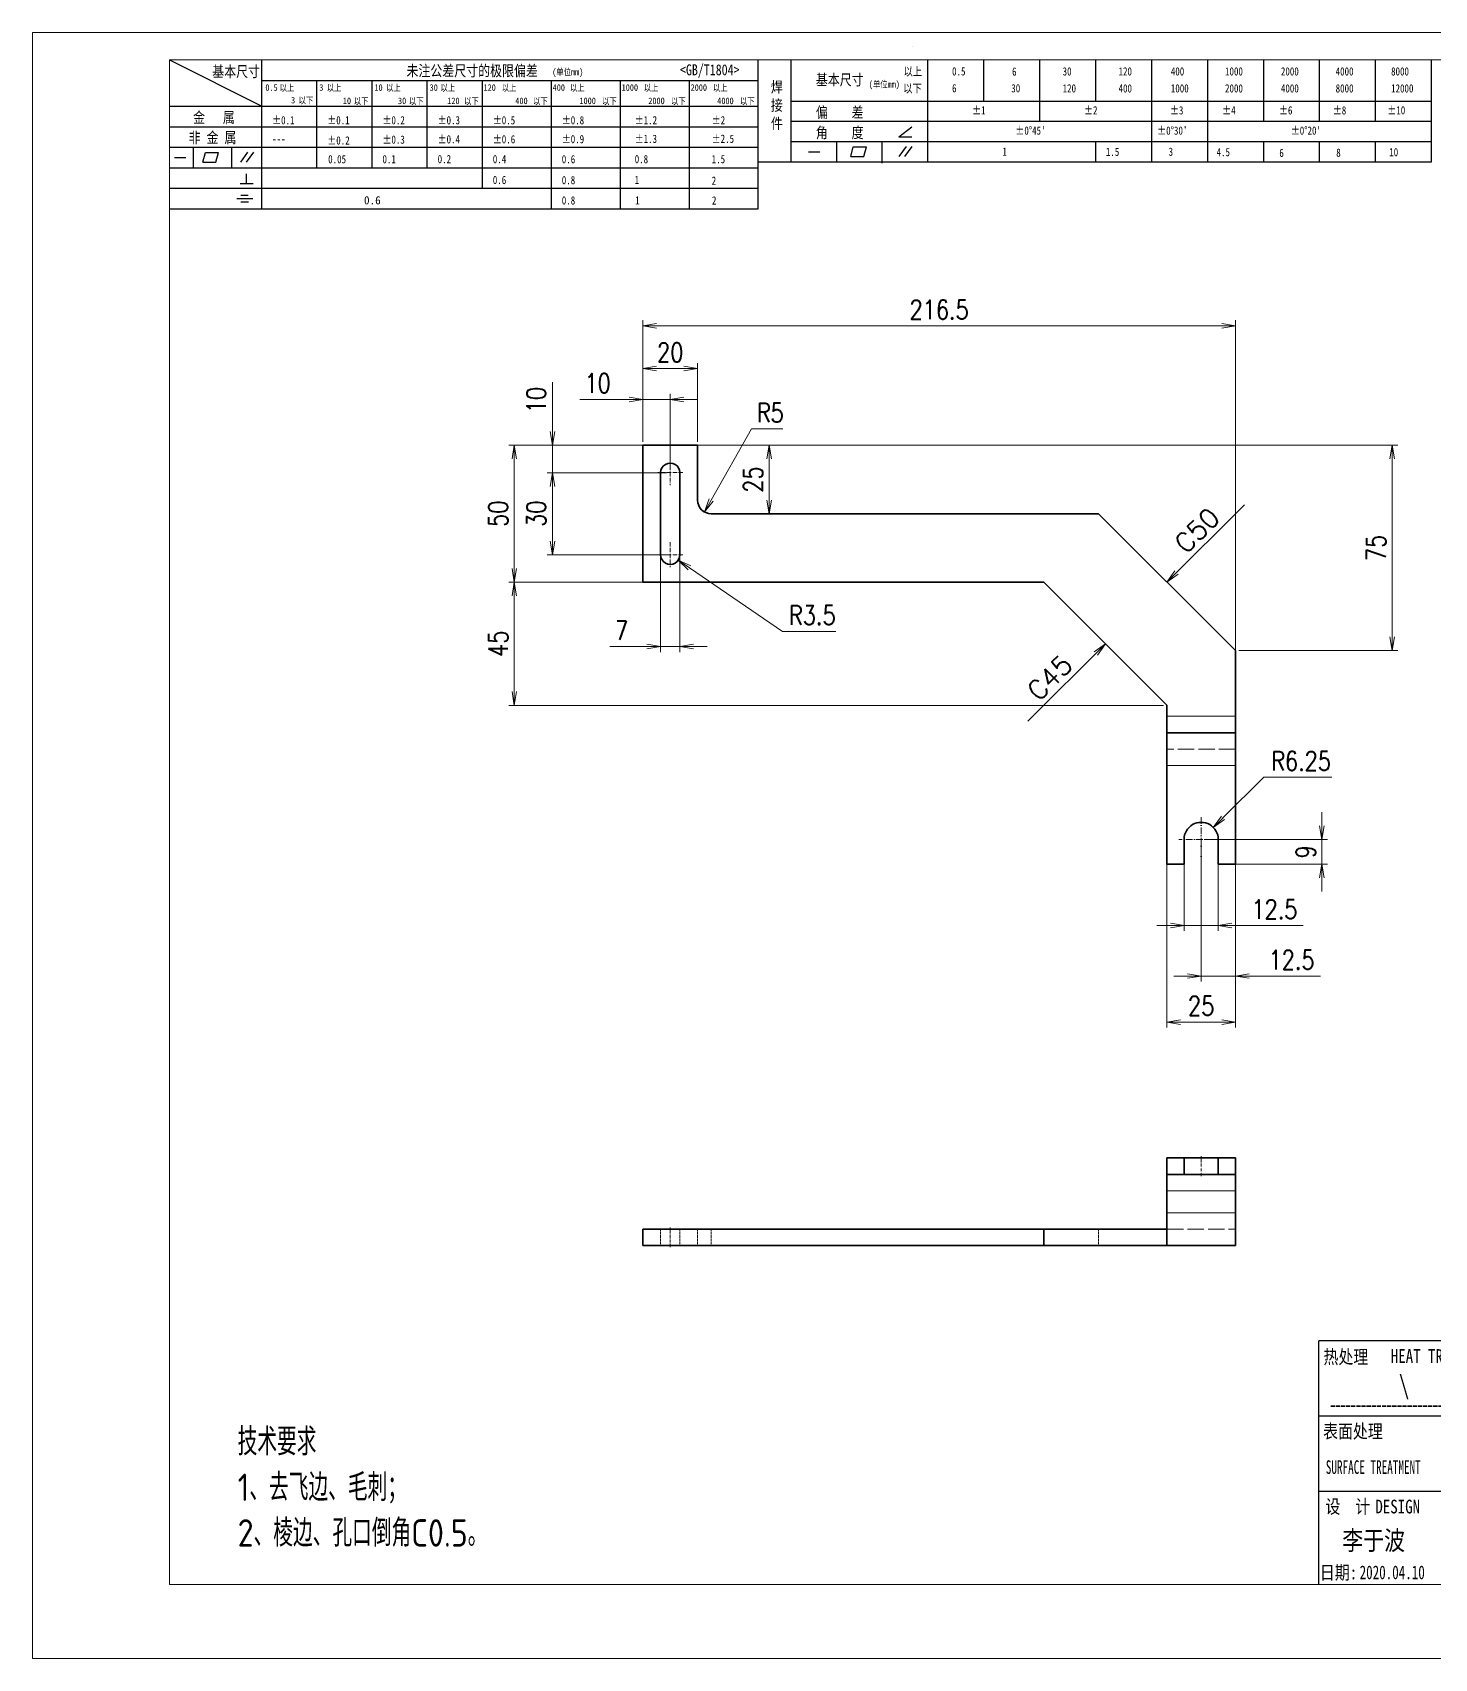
# Model space of a CAD drawing. Header units: millimetres. Extents: x -49572 to 104182, y -50696 to 51993.
# Drawn here: x -49572 to -49060, y 42890 to 43484 of the extents above; entities that cross this region are included whole.
import ezdxf
from ezdxf.enums import TextEntityAlignment as Align

# ---------------------------------------------------------------- set-up
doc = ezdxf.new("R2010")
doc.units = ezdxf.units.MM
doc.header["$LTSCALE"] = 0.5
for name, pattern in [('AM_ISO02W050x2', [3.75, 3, -0.75]), ('DASHDOT', [18.5, 12, -3, 0.5, -3]), ('DASHED', [15, 12, -3])]:
    doc.linetypes.add(name, pattern=pattern)
for name, color, linetype, lineweight in [('DIM', 3, 'Continuous', 13), ('图框', 7, 'Continuous', 18), ('标注线', 3, 'Continuous', 18), ('热处理', 7, 'Continuous', 20), ('粗虚线', 6, 'AM_ISO02W050x2', 35), ('细实线', 3, 'Continuous', 18)]:
    doc.layers.add(name, color=color, linetype=linetype, lineweight=lineweight)
doc.layers.add('图\\M+19E79\\M+195B6\\M+18E9A', color=7, linetype='Continuous')
doc.layers.add('打印', color=7, linetype='Continuous', lineweight=15, plot=False)
doc.layers.add('打印-禁用', color=7, linetype='Continuous', lineweight=15, plot=False)
doc.styles.add('DIM', font='romans.shx', dxfattribs={"width": 0.8, "bigfont": 'bigfont.shx'})
doc.styles.add('国标', font='simfang.ttf', dxfattribs={"width": 0.8})
doc.styles.add('机械长仿宋', font='gbenor.shx', dxfattribs={"height": 1, "bigfont": 'gbcbig.shx'})
doc.dimstyles.new('DEH 1-2$0', dxfattribs={"dimscale": 2, "dimtxt": 3.5, "dimasz": 2.5, "dimexe": 1, "dimexo": 0.625, "dimgap": 1.2, "dimtad": 1, "dimdsep": 46, "dimtxsty": 'DIM', "dimblk": 'OPEN', "dimcen": 0, "dimclrd": 8, "dimclre": 8, "dimclrt": 2, "dimazin": 2, "dimtfac": 0.5, "dimtmove": 0, "dimatfit": 3, "dimldrblk": 'OPEN', "dimfxl": 0, "dimtolj": 2, "dimlwd": 13, "dimlwe": 13, "dimarcsym": 0})
doc.dimstyles.new('DEH 1-2$4', dxfattribs={"dimscale": 2, "dimtxt": 3.5, "dimasz": 2.5, "dimexe": 1, "dimexo": 0.625, "dimgap": 1.2, "dimtad": 1, "dimtoh": 1, "dimdsep": 46, "dimtxsty": 'DIM', "dimblk": 'OPEN', "dimcen": 0, "dimclrd": 8, "dimclre": 8, "dimclrt": 2, "dimazin": 2, "dimtfac": 0.5, "dimtofl": 0, "dimtmove": 0, "dimatfit": 3, "dimldrblk": 'OPEN', "dimfxl": 0, "dimtolj": 2, "dimlwd": 18, "dimlwe": 18, "dimarcsym": 0})
doc.dimstyles.new('LAM1-1', dxfattribs={"dimtxt": 3.5, "dimasz": 2.5, "dimexe": 1, "dimexo": 0.625, "dimgap": 1.2, "dimtad": 3, "dimdsep": 46, "dimtxsty": 'DIM', "dimblk": 'OPEN', "dimcen": 0, "dimclrd": 3, "dimclre": 3, "dimclrt": 2, "dimazin": 2, "dimtfac": 0.5, "dimtmove": 0, "dimatfit": 3, "dimldrblk": 'OPEN', "dimfxl": 0, "dimlwd": 13, "dimlwe": 13, "dimarcsym": 0})

# ---------------------------------------------------------------- blocks, each defined once
blk = doc.blocks.new('GZDEH零件A3图框V01版')
at = {"layer": '图\\M+19E79\\M+195B6\\M+18E9A', "color": 9}
for p, q in [((2882.49, -1554.46), (2899.37, -1562.92)), ((2899.37, -1581.67), (2899.37, -1554.46)), ((2990.09, -1581.67), (2990.09, -1554.46)), ((2996.09, -1573.08), (2996.09, -1554.46)), ((3021.09, -1561.98), (3021.09, -1554.46)), ((3031.31, -1561.98), (3031.31, -1554.46)), ((3041.53, -1561.98), (3041.53, -1554.46)), ((3051.75, -1561.98), (3051.75, -1554.46)), ((3061.98, -1561.98), (3061.98, -1554.46)), ((3072.2, -1561.98), (3072.2, -1554.46)), ((3082.42, -1561.98), (3082.42, -1554.46)), ((3092.64, -1561.98), (3092.64, -1554.46)), ((3102.86, -1561.98), (3102.86, -1554.46)), ((3113.09, -1573.08), (3113.09, -1554.46)), ((2899.37, -1558.24), (2990.09, -1558.24)), ((2909.45, -1574.17), (2909.45, -1558.24)), ((2919.53, -1574.17), (2919.53, -1558.24)), ((2929.61, -1574.17), (2929.61, -1558.24)), ((2939.69, -1577.92), (2939.69, -1558.24)), ((2952.29, -1581.67), (2952.29, -1558.24)), ((2964.89, -1581.67), (2964.89, -1558.24)), ((2977.49, -1581.67), (2977.49, -1558.24)), ((2996.09, -1561.98), (3113.09, -1561.98)), ((3021.09, -1573.08), (3021.09, -1561.98)), ((3041.53, -1565.68), (3041.53, -1561.98)), ((3061.98, -1573.08), (3061.98, -1561.98)), ((3072.2, -1573.08), (3072.2, -1561.98)), ((3082.42, -1565.68), (3082.42, -1561.98)), ((3092.64, -1565.68), (3092.64, -1561.98)), ((3102.86, -1565.68), (3102.86, -1561.98)), ((2882.49, -1562.92), (2990.09, -1562.92)), ((2882.49, -1566.67), (2990.09, -1566.67)), ((2996.09, -1565.68), (3113.09, -1565.68)), ((3015.75, -1568.51), (3018.15, -1566.66)), ((2882.49, -1570.42), (2990.09, -1570.42)), ((2886.92, -1574.12), (2886.92, -1570.42)), ((2893.91, -1574.12), (2893.91, -1570.42)), ((2996.09, -1569.38), (3113.09, -1569.38)), ((3004.42, -1573.08), (3004.42, -1569.38)), ((3006.97, -1572.12), (3007.45, -1570.33)), ((3007.45, -1570.33), (3009.86, -1570.33)), ((3009.39, -1572.12), (3009.86, -1570.33)), ((3012.75, -1573.08), (3012.75, -1569.38)), ((3015.75, -1568.51), (3018.15, -1568.51)), ((3015.81, -1572.12), (3017.15, -1570.26)), ((3016.89, -1572.12), (3018.23, -1570.26)), ((3051.75, -1573.08), (3051.75, -1569.38)), ((3082.42, -1573.08), (3082.42, -1569.48)), ((3092.64, -1573.08), (3092.64, -1569.38)), ((3102.86, -1573.08), (3102.86, -1569.38)), ((2883.43, -1572.27), (2885.49, -1572.27)), ((2888.59, -1573.16), (2889.07, -1571.37)), ((2888.59, -1573.16), (2891, -1573.16)), ((2889.07, -1571.37), (2891.48, -1571.37)), ((2891, -1573.16), (2891.48, -1571.37)), ((2895.52, -1573.16), (2896.85, -1571.3)), ((2896.6, -1573.16), (2897.94, -1571.3)), ((2990.09, -1573.08), (3113.09, -1573.08)), ((2999.26, -1571.23), (3001.32, -1571.23)), ((3006.97, -1572.12), (3009.39, -1572.12)), ((3012.75, -1573.33), (3012.75, -1573.08)), ((2882.49, -1574.17), (2990.09, -1574.17)), ((2895.42, -1577.05), (2897.81, -1577.05)), ((2896.58, -1577.05), (2896.58, -1575.28)), ((2882.49, -1577.92), (2990.09, -1577.92)), ((2894.79, -1579.77), (2897.77, -1579.77)), ((2895.57, -1579.17), (2896.92, -1579.17)), ((2882.49, -1581.67), (2990.09, -1581.67)), ((2895.57, -1580.37), (2896.93, -1580.37)), ((3272.49, -1788.46), (3092.49, -1788.46)), ((3181.99, -1802.21), (3092.49, -1802.21)), ((3181.99, -1815.96), (3092.49, -1815.96))]:
    blk.add_line(p, q, dxfattribs=at)
at = {"layer": '图\\M+19E79\\M+195B6\\M+18E9A', "color": 7}
blk.add_line((3272.49, -1788.46), (3092.49, -1788.46), dxfattribs=at)
at = {"layer": '图\\M+19E79\\M+195B6\\M+18E9A', "color": 9, "linetype": 'Continuous'}
blk.add_line((3092.49, -1832.96), (3092.49, -1788.46), dxfattribs=at)
at = {"layer": '图框', "linetype": 'Continuous'}
for p, q in [((2882.49, -1554.46), (2882.49, -1832.96)), ((3272.49, -1554.46), (2882.49, -1554.46)), ((2882.49, -1832.96), (3272.49, -1832.96))]:
    blk.add_line(p, q, dxfattribs=at)
at = {"layer": '打印-禁用', "linetype": 'Continuous'}
for p, q in [((2857.49, -1549.46), (2857.49, -1846.46)), ((3277.49, -1549.46), (2857.49, -1549.46)), ((2857.49, -1846.46), (3277.49, -1846.46))]:
    blk.add_line(p, q, dxfattribs=at)
at = {"layer": '图\\M+19E79\\M+195B6\\M+18E9A', "color": 9, "style": '国标'}
for s, height, width, p in [('基本尺寸', 2, 0.8, (2890.33, -1557.58)), ('未注公差尺寸的极限偏差', 2, 0.8, (2925.81, -1557.44)), ('<GB/T1804>', 2, 0.8, (2975.78, -1557.27)), ('以上', 1.5, 0.8, (3016.64, -1557.33)), ('0.5', 1.5, 0.8, (3025.49, -1557.3)), ('6', 1.5, 0.8, (3036.45, -1557.34)), ('30', 1.5, 0.8, (3045.69, -1557.31)), ('120', 1.5, 0.8, (3055.91, -1557.31)), ('400', 1.5, 0.8, (3065.46, -1557.31)), ('1000', 1.5, 0.8, (3075.36, -1557.31)), ('2000', 1.5, 0.8, (3085.57, -1557.31)), ('4000', 1.5, 0.8, (3095.57, -1557.31)), ('8000', 1.5, 0.8, (3105.7, -1557.31)), ('30', 1.2, 0.8, (2930.04, -1560.11)), ('基本尺寸', 2, 0.8, (3000.6, -1559.1)), ('以下', 1.5, 0.8, (3016.58, -1560.43)), ('6', 1.5, 0.8, (3025.49, -1560.38)), ('30', 1.5, 0.8, (3036.31, -1560.39)), ('120', 1.5, 0.8, (3045.69, -1560.41)), ('400', 1.5, 0.8, (3055.91, -1560.41)), ('1000', 1.5, 0.8, (3065.46, -1560.41)), ('2000', 1.5, 0.8, (3075.36, -1560.41)), ('4000', 1.5, 0.8, (3085.57, -1560.41)), ('8000', 1.5, 0.8, (3095.57, -1560.41)), ('12000', 1.5, 0.8, (3105.7, -1560.41)), ('金   属', 2, 0.8, (2886.82, -1565.98)), ('±0.1', 1.5, 0.8, (2901.27, -1566.23)), ('±0.1', 1.5, 0.8, (2911.35, -1566.23)), ('±0.2', 1.5, 0.8, (2921.43, -1566.23)), ('±0.3', 1.5, 0.8, (2931.51, -1566.23)), ('±0.5', 1.5, 0.8, (2941.59, -1566.23)), ('±0.8', 1.5, 0.8, (2954.19, -1566.23)), ('±1.2', 1.5, 0.8, (2967.51, -1566.23)), ('±2', 1.5, 0.8, (2981.58, -1566.23)), ('偏    差', 2, 0.8, (3000.6, -1565.04)), ('±1', 1.5, 0.8, (3029.16, -1564.42)), ('±2', 1.5, 0.8, (3049.61, -1564.42)), ('±3', 1.5, 0.8, (3065.3, -1564.42)), ('±4', 1.5, 0.8, (3074.85, -1564.42)), ('±6', 1.5, 0.8, (3085.22, -1564.42)), ('±8', 1.5, 0.8, (3095.06, -1564.42)), ('±10', 1.5, 0.8, (3105.02, -1564.42)), ('非 金 属', 2, 0.8, (2886.02, -1569.65)), ('±0.3', 1.5, 0.8, (2921.43, -1569.77)), ('±0.4', 1.5, 0.8, (2931.51, -1569.71)), ('±0.6', 1.5, 0.8, (2941.59, -1569.71)), ('±0.9', 1.5, 0.8, (2954.19, -1569.68)), ('±1.3', 1.5, 0.8, (2967.51, -1569.62)), ('±2.5', 1.5, 0.8, (2981.58, -1569.61)), ('角    度', 2, 0.8, (3000.6, -1568.74)), ("±0%%D45'", 1.5, 0.8, (3037.06, -1568.12)), ("±0%%D30'", 1.5, 0.8, (3062.98, -1568.12)), ("±0%%D20'", 1.5, 0.8, (3087.38, -1568.12)), ('---', 1.5, 0.8, (2901.27, -1569.65)), ('±0.2', 1.5, 0.8, (2911.35, -1569.92)), ('1', 1.5, 0.8, (3034.69, -1571.98)), ('1.5', 1.5, 0.8, (3053.59, -1572.01)), ('3', 1.5, 0.8, (3065.05, -1571.98)), ('4.5', 1.5, 0.8, (3073.82, -1572.05)), ('6', 1.5, 0.8, (3085.28, -1572.19)), ('8', 1.5, 0.8, (3095.68, -1572.15)), ('10', 1.5, 0.8, (3105.36, -1572.06)), ('0.1', 1.5, 0.8, (2921.43, -1573.34)), ('0.2', 1.5, 0.8, (2931.51, -1573.33)), ('0.4', 1.5, 0.8, (2941.59, -1573.33)), ('0.6', 1.5, 0.8, (2954.19, -1573.35)), ('0.8', 1.5, 0.8, (2967.51, -1573.33)), ('1.5', 1.5, 0.8, (2981.58, -1573.34)), ('0.6', 1.5, 0.8, (2941.59, -1577.14)), ('0.8', 1.5, 0.8, (2954.19, -1577.17)), ('1', 1.5, 0.8, (2967.51, -1577.12)), ('2', 1.5, 0.8, (2981.58, -1577.26)), ('0.8', 1.5, 0.8, (2954.19, -1580.87)), ('1', 1.5, 0.8, (2967.59, -1580.86)), ('2', 1.5, 0.8, (2981.62, -1580.89)), ('热处理', 2.5, 0.8, (3093.35, -1792.61)), ('表面处理', 2.5, 0.8, (3093.27, -1806.21)), ('SURFACE TREATMENT', 2.5, 0.6, (3093.77, -1812.75)), (' DESIGN', 2.5, 0.8, (3101.47, -1819.96))]:
    blk.add_text(s, height=height, dxfattribs=dict(at, width=width)).set_placement(p)
at = {"layer": '图\\M+19E79\\M+195B6\\M+18E9A', "color": 9, "lineweight": 15, "style": '国标', "width": 0.8}
for s, p in [('(单位mm)', (2952.44, -1557.27)), ('0.5', (2900.03, -1560.11)), ('以上', (2902.64, -1560.16)), ('3', (2909.88, -1560.11)), ('以上', (2911.25, -1560.16)), ('10', (2919.96, -1560.11)), ('以上', (2922.09, -1560.16)), ('以上', (2932.02, -1560.16)), ('120', (2939.88, -1560.11)), ('以上', (2943.21, -1560.16)), ('400', (2952.52, -1560.11)), ('以上', (2955.68, -1560.16)), ('1000', (2965.12, -1560.11)), ('以上', (2969.16, -1560.16)), ('2000', (2977.72, -1560.11)), ('以上', (2981.8, -1560.16)), ('(单位mm)', (3010.27, -1559.51)), ('3', (2904.73, -1562.41)), ('以下', (2906.1, -1562.46)), ('10', (2914.19, -1562.54)), ('以下', (2916.18, -1562.59)), ('30', (2924.27, -1562.54)), ('以下', (2926.26, -1562.59)), ('120', (2933.26, -1562.54)), ('以下', (2936.34, -1562.59)), ('400', (2945.7, -1562.54)), ('以下', (2948.94, -1562.59)), ('1000', (2957.41, -1562.54)), ('以下', (2961.54, -1562.59)), ('2000', (2969.99, -1562.54)), ('以下', (2974.14, -1562.59)), ('4000', (2982.59, -1562.54)), ('以下', (2986.74, -1562.59))]:
    blk.add_text(s, height=1.2, dxfattribs=at).set_placement(p)
at = {"layer": '图\\M+19E79\\M+195B6\\M+18E9A', "color": 9, "lineweight": 13, "style": '国标'}
blk.add_text('0.6', height=1.5, dxfattribs=at).set_placement((2918.05, -1580.85))
at = {"layer": '图\\M+19E79\\M+195B6\\M+18E9A', "color": 9, "style": '国标', "width": 0.8}
for s, p in [('HEAT TREAT', (3112.45, -1792.46)), ('设  计', (3097.79, -1819.96)), ('日期:', (3096.09, -1832))]:
    blk.add_text(s, height=2.5, dxfattribs=at).set_placement(p, align=Align.CENTER)
at = {"layer": '图\\M+19E79\\M+195B6\\M+18E9A', "color": 9, "insert": (2992.39, -1558.41), "char_height": 2, "width": 3.1877, "attachment_point": 1, "style": '国标'}
blk.add_mtext('焊\\P接\\P件', dxfattribs=at)
at = {"layer": '图\\M+19E79\\M+195B6\\M+18E9A', "color": 9, "insert": (2911.51, -1573.37), "char_height": 1.5, "attachment_point": 7, "style": '国标'}
blk.add_mtext_dynamic_manual_height_columns('0.05', width=5.1982, gutter_width=12.5, heights=[0], dxfattribs=at)
blk = doc.blocks.new('DEH A3')
at = {"layer": '图框'}
blk.add_blockref('GZDEH零件A3图框V01版', (-2857.49, 1846.46), dxfattribs=at)
blk = doc.blocks.new('_Open')
at = {"color": 0, "linetype": 'ByBlock', "lineweight": -2}
for p, q in [((-1, 0.17), (0, 0)), ((-1, -0.17), (0, 0)), ((0, 0), (-1, 0))]:
    blk.add_line(p, q, dxfattribs=at)
blk = doc.blocks.new('*D131')
at = {"layer": 'Defpoints', "color": 0, "transparency": 16777216}
for p in [(-49349.21, 43332.81), (-49396.18, 43282.81), (-49338.83, 43282.81)]:
    blk.add_point(p, dxfattribs=at)
at = {"layer": '标注线', "color": 8, "lineweight": 13, "transparency": 16777216}
for p, q in [((-49350.46, 43332.81), (-49398.18, 43332.81)), ((-49396.18, 43327.81), (-49396.18, 43287.81)), ((-49340.08, 43282.81), (-49398.18, 43282.81))]:
    blk.add_line(p, q, dxfattribs=at)
at = {"layer": '标注线', "color": 8, "lineweight": 13, "transparency": 16777216, "xscale": 5, "yscale": 5, "zscale": 5}
for p, rotation in [((-49396.18, 43332.81), 90), ((-49396.18, 43282.81), 270)]:
    blk.add_blockref('_Open', p, dxfattribs=dict(at, rotation=rotation))
at = {"layer": '标注线', "color": 2, "transparency": 16777216, "insert": (-49402.08, 43307.81), "char_height": 7, "attachment_point": 5, "rotation": 90, "style": 'DIM'}
blk.add_mtext('\\A2;50', dxfattribs=at)
blk = doc.blocks.new('*D132')
at = {"layer": 'Defpoints', "color": 0, "transparency": 16777216}
for p in [(-49132.71, 43376.48), (-49349.21, 43332.81), (-49132.71, 43247.09)]:
    blk.add_point(p, dxfattribs=at)
at = {"layer": '标注线', "color": 8, "lineweight": 13, "transparency": 16777216}
for p, q in [((-49349.21, 43334.06), (-49349.21, 43378.48)), ((-49344.21, 43376.48), (-49137.71, 43376.48)), ((-49132.71, 43248.34), (-49132.71, 43378.48))]:
    blk.add_line(p, q, dxfattribs=at)
at = {"layer": '标注线', "color": 8, "lineweight": 13, "transparency": 16777216, "xscale": 5, "yscale": 5, "zscale": 5, "rotation": 180}
blk.add_blockref('_Open', (-49349.21, 43376.48), dxfattribs=at)
at = {"layer": '标注线', "color": 8, "lineweight": 13, "transparency": 16777216, "xscale": 5, "yscale": 5, "zscale": 5}
blk.add_blockref('_Open', (-49132.71, 43376.48), dxfattribs=at)
at = {"layer": '标注线', "color": 2, "transparency": 16777216, "insert": (-49240.96, 43382.38), "char_height": 7, "attachment_point": 5, "style": 'DIM'}
blk.add_mtext('\\A2;216.5', dxfattribs=at)
blk = doc.blocks.new('*D133')
at = {"layer": 'Defpoints', "color": 0, "transparency": 16777216}
for p in [(-49349.21, 43360.85), (-49349.21, 43332.81), (-49329.21, 43332.81)]:
    blk.add_point(p, dxfattribs=at)
at = {"layer": '标注线', "color": 8, "lineweight": 13, "transparency": 16777216}
for p, q in [((-49349.21, 43334.06), (-49349.21, 43362.85)), ((-49329.21, 43334.06), (-49329.21, 43362.85)), ((-49334.21, 43360.85), (-49344.21, 43360.85))]:
    blk.add_line(p, q, dxfattribs=at)
at = {"layer": '标注线', "color": 8, "lineweight": 13, "transparency": 16777216, "xscale": 5, "yscale": 5, "zscale": 5, "rotation": 180}
blk.add_blockref('_Open', (-49349.21, 43360.85), dxfattribs=at)
at = {"layer": '标注线', "color": 8, "lineweight": 13, "transparency": 16777216, "xscale": 5, "yscale": 5, "zscale": 5}
blk.add_blockref('_Open', (-49329.21, 43360.85), dxfattribs=at)
at = {"layer": '标注线', "color": 2, "transparency": 16777216, "insert": (-49339.21, 43366.75), "char_height": 7, "attachment_point": 5, "style": 'DIM'}
blk.add_mtext('\\A2;20', dxfattribs=at)
blk = doc.blocks.new('*D134')
at = {"layer": 'Defpoints', "color": 0, "transparency": 16777216}
for p in [(-49349.21, 43349.59), (-49349.21, 43332.81), (-49339.21, 43322.81)]:
    blk.add_point(p, dxfattribs=at)
at = {"layer": '标注线', "color": 8, "lineweight": 13, "transparency": 16777216}
for p, q in [((-49349.21, 43334.06), (-49349.21, 43351.59)), ((-49339.21, 43324.06), (-49339.21, 43351.59)), ((-49354.21, 43349.59), (-49372.28, 43349.59)), ((-49339.21, 43349.59), (-49349.21, 43349.59)), ((-49334.21, 43349.59), (-49329.21, 43349.59))]:
    blk.add_line(p, q, dxfattribs=at)
at = {"layer": '标注线', "color": 8, "lineweight": 13, "transparency": 16777216, "xscale": 5, "yscale": 5, "zscale": 5}
blk.add_blockref('_Open', (-49349.21, 43349.59), dxfattribs=at)
at = {"layer": '标注线', "color": 8, "lineweight": 13, "transparency": 16777216, "xscale": 5, "yscale": 5, "zscale": 5, "rotation": 180}
blk.add_blockref('_Open', (-49339.21, 43349.59), dxfattribs=at)
at = {"layer": '标注线', "color": 2, "transparency": 16777216, "insert": (-49365.75, 43355.49), "char_height": 7, "attachment_point": 5, "style": 'DIM'}
blk.add_mtext('\\A2;10', dxfattribs=at)
blk = doc.blocks.new('*D135')
at = {"layer": 'Defpoints', "color": 0, "transparency": 16777216}
for p in [(-49382.24, 43332.81), (-49336.56, 43332.81), (-49339.21, 43322.81)]:
    blk.add_point(p, dxfattribs=at)
at = {"layer": '标注线', "color": 8, "lineweight": 13, "transparency": 16777216}
for p, q in [((-49382.24, 43337.81), (-49382.24, 43355.88)), ((-49337.81, 43332.81), (-49384.24, 43332.81)), ((-49382.24, 43322.81), (-49382.24, 43332.81)), ((-49340.46, 43322.81), (-49384.24, 43322.81)), ((-49382.24, 43317.81), (-49382.24, 43312.81))]:
    blk.add_line(p, q, dxfattribs=at)
at = {"layer": '标注线', "color": 8, "lineweight": 13, "transparency": 16777216, "xscale": 5, "yscale": 5, "zscale": 5}
for p, rotation in [((-49382.24, 43332.81), 270), ((-49382.24, 43322.81), 90)]:
    blk.add_blockref('_Open', p, dxfattribs=dict(at, rotation=rotation))
at = {"layer": '标注线', "color": 2, "transparency": 16777216, "insert": (-49388.14, 43349.35), "char_height": 7, "attachment_point": 5, "rotation": 90, "style": 'DIM'}
blk.add_mtext('\\A2;10', dxfattribs=at)
blk = doc.blocks.new('*D136')
at = {"layer": 'Defpoints', "color": 0, "transparency": 16777216}
for p in [(-49339.21, 43322.81), (-49382.24, 43292.81), (-49339.21, 43292.81)]:
    blk.add_point(p, dxfattribs=at)
at = {"layer": '标注线', "color": 8, "lineweight": 13, "transparency": 16777216}
for p, q in [((-49340.46, 43322.81), (-49384.24, 43322.81)), ((-49382.24, 43317.81), (-49382.24, 43297.81)), ((-49340.46, 43292.81), (-49384.24, 43292.81))]:
    blk.add_line(p, q, dxfattribs=at)
at = {"layer": '标注线', "color": 8, "lineweight": 13, "transparency": 16777216, "xscale": 5, "yscale": 5, "zscale": 5}
for p, rotation in [((-49382.24, 43322.81), 90), ((-49382.24, 43292.81), 270)]:
    blk.add_blockref('_Open', p, dxfattribs=dict(at, rotation=rotation))
at = {"layer": '标注线', "color": 2, "transparency": 16777216, "insert": (-49388.14, 43307.81), "char_height": 7, "attachment_point": 5, "rotation": 90, "style": 'DIM'}
blk.add_mtext('\\A2;30', dxfattribs=at)
blk = doc.blocks.new('*D137')
at = {"layer": 'Defpoints', "color": 0, "transparency": 16777216}
for p in [(-49157.71, 43209.42), (-49132.71, 43202.46), (-49132.71, 43122.12)]:
    blk.add_point(p, dxfattribs=at)
at = {"layer": '标注线', "color": 8, "lineweight": 13, "transparency": 16777216}
for p, q in [((-49157.71, 43208.17), (-49157.71, 43120.12)), ((-49132.71, 43201.21), (-49132.71, 43120.12)), ((-49152.71, 43122.12), (-49137.71, 43122.12))]:
    blk.add_line(p, q, dxfattribs=at)
at = {"layer": '标注线', "color": 8, "lineweight": 13, "transparency": 16777216, "xscale": 5, "yscale": 5, "zscale": 5, "rotation": 180}
blk.add_blockref('_Open', (-49157.71, 43122.12), dxfattribs=at)
at = {"layer": '标注线', "color": 8, "lineweight": 13, "transparency": 16777216, "xscale": 5, "yscale": 5, "zscale": 5}
blk.add_blockref('_Open', (-49132.71, 43122.12), dxfattribs=at)
at = {"layer": '标注线', "color": 2, "transparency": 16777216, "insert": (-49145.21, 43128.02), "char_height": 7, "attachment_point": 5, "style": 'DIM'}
blk.add_mtext('\\A2;25', dxfattribs=at)
blk = doc.blocks.new('*D138')
at = {"layer": 'Defpoints', "color": 0, "transparency": 16777216}
for p in [(-49145.21, 43188.81), (-49132.71, 43179.81), (-49132.71, 43138.93)]:
    blk.add_point(p, dxfattribs=at)
at = {"layer": '标注线', "color": 8, "lineweight": 13, "transparency": 16777216}
for p, q in [((-49145.21, 43187.56), (-49145.21, 43136.93)), ((-49132.71, 43178.56), (-49132.71, 43136.93)), ((-49150.21, 43138.93), (-49155.21, 43138.93)), ((-49145.21, 43138.93), (-49132.71, 43138.93)), ((-49127.71, 43138.93), (-49101.65, 43138.93))]:
    blk.add_line(p, q, dxfattribs=at)
at = {"layer": '标注线', "color": 8, "lineweight": 13, "transparency": 16777216, "xscale": 5, "yscale": 5, "zscale": 5}
blk.add_blockref('_Open', (-49145.21, 43138.93), dxfattribs=at)
at = {"layer": '标注线', "color": 8, "lineweight": 13, "transparency": 16777216, "xscale": 5, "yscale": 5, "zscale": 5, "rotation": 180}
blk.add_blockref('_Open', (-49132.71, 43138.93), dxfattribs=at)
at = {"layer": '标注线', "color": 2, "transparency": 16777216, "insert": (-49112.18, 43144.83), "char_height": 7, "attachment_point": 5, "style": 'DIM'}
blk.add_mtext('\\A2;12.5', dxfattribs=at)
blk = doc.blocks.new('*D139')
at = {"layer": 'Defpoints', "color": 0, "transparency": 16777216}
for p in [(-49145.21, 43188.81), (-49138.96, 43179.81), (-49101.07, 43179.81)]:
    blk.add_point(p, dxfattribs=at)
at = {"layer": '标注线', "color": 8, "lineweight": 13, "transparency": 16777216}
for p, q in [((-49101.07, 43193.81), (-49101.07, 43198.81)), ((-49143.96, 43188.81), (-49099.07, 43188.81)), ((-49101.07, 43188.81), (-49101.07, 43179.81)), ((-49137.71, 43179.81), (-49099.07, 43179.81)), ((-49101.07, 43174.81), (-49101.07, 43169.81))]:
    blk.add_line(p, q, dxfattribs=at)
at = {"layer": '标注线', "color": 8, "lineweight": 13, "transparency": 16777216, "xscale": 5, "yscale": 5, "zscale": 5}
for p, rotation in [((-49101.07, 43188.81), 270), ((-49101.07, 43179.81), 90)]:
    blk.add_blockref('_Open', p, dxfattribs=dict(at, rotation=rotation))
at = {"layer": '标注线', "color": 2, "transparency": 16777216, "insert": (-49106.97, 43184.31), "char_height": 7, "attachment_point": 5, "rotation": 90, "style": 'DIM'}
blk.add_mtext('\\A2;9', dxfattribs=at)
blk = doc.blocks.new('*D140')
at = {"layer": 'Defpoints', "color": 0, "transparency": 16777216}
for p in [(-49151.46, 43185.81), (-49138.96, 43185.81), (-49138.96, 43157.41)]:
    blk.add_point(p, dxfattribs=at)
at = {"layer": '标注线', "color": 8, "lineweight": 13, "transparency": 16777216}
for p, q in [((-49151.46, 43184.56), (-49151.46, 43155.41)), ((-49138.96, 43184.56), (-49138.96, 43155.41)), ((-49156.46, 43157.41), (-49161.46, 43157.41)), ((-49151.46, 43157.41), (-49138.96, 43157.41)), ((-49133.96, 43157.41), (-49107.9, 43157.41))]:
    blk.add_line(p, q, dxfattribs=at)
at = {"layer": '标注线', "color": 8, "lineweight": 13, "transparency": 16777216, "xscale": 5, "yscale": 5, "zscale": 5}
blk.add_blockref('_Open', (-49151.46, 43157.41), dxfattribs=at)
at = {"layer": '标注线', "color": 8, "lineweight": 13, "transparency": 16777216, "xscale": 5, "yscale": 5, "zscale": 5, "rotation": 180}
blk.add_blockref('_Open', (-49138.96, 43157.41), dxfattribs=at)
at = {"layer": '标注线', "color": 2, "transparency": 16777216, "insert": (-49118.43, 43163.31), "char_height": 7, "attachment_point": 5, "style": 'DIM'}
blk.add_mtext('\\A2;12.5', dxfattribs=at)
blk = doc.blocks.new('*D141')
at = {"layer": 'Defpoints', "color": 0, "transparency": 16777216}
for p in [(-49140.78, 43193.22), (-49145.21, 43188.81)]:
    blk.add_point(p, dxfattribs=at)
at = {"layer": '标注线', "color": 8, "lineweight": 18, "transparency": 16777216}
for p, q in [((-49122.31, 43211.58), (-49137.24, 43196.74)), ((-49097.51, 43211.58), (-49122.31, 43211.58))]:
    blk.add_line(p, q, dxfattribs=at)
at = {"layer": '标注线', "color": 8, "lineweight": 18, "transparency": 16777216, "xscale": 5, "yscale": 5, "zscale": 5, "rotation": 224.8232425040921}
blk.add_blockref('_Open', (-49140.78, 43193.22), dxfattribs=at)
at = {"layer": '标注线', "color": 2, "transparency": 16777216, "insert": (-49108.71, 43217.48), "char_height": 7, "attachment_point": 5, "style": 'DIM'}
blk.add_mtext('\\A2;R6.25', dxfattribs=at)
blk = doc.blocks.new('*D142')
at = {"layer": 'Defpoints', "color": 0, "transparency": 16777216}
for p in [(-49336.56, 43332.81), (-49303.07, 43307.81), (-49253.98, 43307.81)]:
    blk.add_point(p, dxfattribs=at)
at = {"layer": '标注线', "color": 8, "lineweight": 13, "transparency": 16777216}
for p, q in [((-49335.31, 43332.81), (-49301.07, 43332.81)), ((-49303.07, 43327.81), (-49303.07, 43312.81)), ((-49255.23, 43307.81), (-49305.07, 43307.81))]:
    blk.add_line(p, q, dxfattribs=at)
at = {"layer": '标注线', "color": 8, "lineweight": 13, "transparency": 16777216, "xscale": 5, "yscale": 5, "zscale": 5}
for p, rotation in [((-49303.07, 43332.81), 90), ((-49303.07, 43307.81), 270)]:
    blk.add_blockref('_Open', p, dxfattribs=dict(at, rotation=rotation))
at = {"layer": '标注线', "color": 2, "transparency": 16777216, "insert": (-49308.97, 43320.31), "char_height": 7, "attachment_point": 5, "rotation": 90, "style": 'DIM'}
blk.add_mtext('\\A2;25', dxfattribs=at)
blk = doc.blocks.new('*D143')
at = {"layer": 'Defpoints', "color": 0, "transparency": 16777216}
for p in [(-49339.21, 43292.81), (-49336.32, 43290.84)]:
    blk.add_point(p, dxfattribs=at)
at = {"layer": '标注线', "color": 8, "lineweight": 18, "transparency": 16777216}
for p, q in [((-49298.23, 43264.84), (-49332.19, 43288.02)), ((-49278.76, 43264.84), (-49298.23, 43264.84))]:
    blk.add_line(p, q, dxfattribs=at)
at = {"layer": '标注线', "color": 8, "lineweight": 18, "transparency": 16777216, "xscale": 5, "yscale": 5, "zscale": 5, "rotation": 145.6865787639497}
blk.add_blockref('_Open', (-49336.32, 43290.84), dxfattribs=at)
at = {"layer": '标注线', "color": 2, "transparency": 16777216, "insert": (-49287.29, 43270.74), "char_height": 7, "attachment_point": 5, "style": 'DIM'}
blk.add_mtext('\\A2;R3.5', dxfattribs=at)
blk = doc.blocks.new('*D144')
at = {"layer": 'Defpoints', "color": 0, "transparency": 16777216}
for p in [(-49342.71, 43301.06), (-49335.71, 43301.06), (-49342.71, 43259.28)]:
    blk.add_point(p, dxfattribs=at)
at = {"layer": '标注线', "color": 8, "lineweight": 13, "transparency": 16777216}
for p, q in [((-49342.71, 43299.81), (-49342.71, 43257.28)), ((-49335.71, 43299.81), (-49335.71, 43257.28)), ((-49347.71, 43259.28), (-49361.25, 43259.28)), ((-49335.71, 43259.28), (-49342.71, 43259.28)), ((-49330.71, 43259.28), (-49325.71, 43259.28))]:
    blk.add_line(p, q, dxfattribs=at)
at = {"layer": '标注线', "color": 8, "lineweight": 13, "transparency": 16777216, "xscale": 5, "yscale": 5, "zscale": 5}
blk.add_blockref('_Open', (-49342.71, 43259.28), dxfattribs=at)
at = {"layer": '标注线', "color": 8, "lineweight": 13, "transparency": 16777216, "xscale": 5, "yscale": 5, "zscale": 5, "rotation": 180}
blk.add_blockref('_Open', (-49335.71, 43259.28), dxfattribs=at)
at = {"layer": '标注线', "color": 2, "transparency": 16777216, "insert": (-49356.98, 43265.18), "char_height": 7, "attachment_point": 5, "style": 'DIM'}
blk.add_mtext('\\A2;7', dxfattribs=at)
blk = doc.blocks.new('*D145')
at = {"layer": 'Defpoints', "color": 0, "transparency": 16777216}
for p in [(-49324.21, 43312.81), (-49326.67, 43308.46)]:
    blk.add_point(p, dxfattribs=at)
at = {"layer": '标注线', "color": 8, "lineweight": 18, "transparency": 16777216}
for p, q in [((-49309.57, 43338.83), (-49324.21, 43312.81)), ((-49298.1, 43338.83), (-49309.57, 43338.83))]:
    blk.add_line(p, q, dxfattribs=at)
at = {"layer": '标注线', "color": 8, "lineweight": 18, "transparency": 16777216, "xscale": 5, "yscale": 5, "zscale": 5, "rotation": 240.6206725548521}
blk.add_blockref('_Open', (-49326.67, 43308.46), dxfattribs=at)
at = {"layer": '标注线', "color": 2, "transparency": 16777216, "insert": (-49302.63, 43344.73), "char_height": 7, "attachment_point": 5, "style": 'DIM'}
blk.add_mtext('\\A2;R5', dxfattribs=at)
blk = doc.blocks.new('*D146')
at = {"layer": 'Defpoints', "color": 0, "transparency": 16777216}
for p in [(-49329.21, 43332.81), (-49075.39, 43332.81), (-49132.71, 43257.81)]:
    blk.add_point(p, dxfattribs=at)
at = {"layer": '标注线', "color": 8, "lineweight": 13, "transparency": 16777216}
for p, q in [((-49327.96, 43332.81), (-49073.39, 43332.81)), ((-49075.39, 43262.81), (-49075.39, 43327.81)), ((-49131.46, 43257.81), (-49073.39, 43257.81))]:
    blk.add_line(p, q, dxfattribs=at)
at = {"layer": '标注线', "color": 8, "lineweight": 13, "transparency": 16777216, "xscale": 5, "yscale": 5, "zscale": 5}
for p, rotation in [((-49075.39, 43332.81), 90), ((-49075.39, 43257.81), 270)]:
    blk.add_blockref('_Open', p, dxfattribs=dict(at, rotation=rotation))
at = {"layer": '标注线', "color": 2, "transparency": 16777216, "insert": (-49081.29, 43295.31), "char_height": 7, "attachment_point": 5, "rotation": 90, "style": 'DIM'}
blk.add_mtext('\\A2;75', dxfattribs=at)
blk = doc.blocks.new('*D147')
at = {"layer": 'Defpoints', "color": 0, "transparency": 16777216}
for p in [(-49396.18, 43282.81), (-49349.21, 43282.81), (-49157.71, 43237.81)]:
    blk.add_point(p, dxfattribs=at)
at = {"layer": '标注线', "color": 8, "lineweight": 13, "transparency": 16777216}
for p, q in [((-49350.46, 43282.81), (-49398.18, 43282.81)), ((-49396.18, 43242.81), (-49396.18, 43277.81)), ((-49158.96, 43237.81), (-49398.18, 43237.81))]:
    blk.add_line(p, q, dxfattribs=at)
at = {"layer": '标注线', "color": 8, "lineweight": 13, "transparency": 16777216, "xscale": 5, "yscale": 5, "zscale": 5}
for p, rotation in [((-49396.18, 43282.81), 90), ((-49396.18, 43237.81), 270)]:
    blk.add_blockref('_Open', p, dxfattribs=dict(at, rotation=rotation))
at = {"layer": '标注线', "color": 2, "transparency": 16777216, "insert": (-49402.08, 43260.31), "char_height": 7, "attachment_point": 5, "rotation": 90, "style": 'DIM'}
blk.add_mtext('\\A2;45', dxfattribs=at)
blk = doc.blocks.new('CHAMFER_DIM_L')
at = {"layer": 'DIM', "color": 2, "style": 'DIM'}
blk.add_attdef('000', text='', height=3.5, rotation=270, dxfattribs=at).set_placement((0, 7), align=Align.BOTTOM_RIGHT)
at = {"layer": 'DIM'}
blk.add_leader([(0, 0), (0, 20)], dimstyle='LAM1-1', dxfattribs=at)
blk = doc.blocks.new('CHAMFER_DIM_R')
at = {"layer": 'DIM', "color": 2, "style": 'DIM'}
blk.add_attdef('000', text='', height=3.5, rotation=90, dxfattribs=at).set_placement((0, 6), align=Align.BOTTOM_LEFT)
at = {"layer": 'DIM'}
blk.add_leader([(0, 0), (0, 20)], dimstyle='LAM1-1', dxfattribs=at)

msp = doc.modelspace()

# ---------------------------------------------------------------- linework, layer by layer
at = {"color": 7, "lineweight": 35}
for p, q in [((-49349.215, 43282.814), (-49349.215, 43332.814)), ((-49329.215, 43312.814), (-49329.215, 43332.814)), ((-49342.715, 43292.814), (-49342.715, 43322.814)), ((-49335.715, 43322.814), (-49335.715, 43292.814)), ((-49182.715, 43307.814), (-49324.215, 43307.814)), ((-49132.715, 43257.814), (-49182.715, 43307.814)), ((-49202.715, 43282.814), (-49349.215, 43282.814)), ((-49202.715, 43282.814), (-49157.715, 43237.814)), ((-49132.715, 43233.814), (-49132.715, 43257.814)), ((-49157.715, 43227.814), (-49132.715, 43227.814)), ((-49157.715, 43215.814), (-49157.715, 43179.814)), ((-49132.715, 43215.814), (-49132.715, 43179.814)), ((-49202.715, 43046.463), (-49349.215, 43046.463)), ((-49202.715, 43046.463), (-49157.715, 43046.463)), ((-49202.715, 43040.463), (-49349.215, 43040.463)), ((-49202.715, 43040.463), (-49157.715, 43040.463)), ((-49157.715, 43040.463), (-49132.715, 43040.463))]:
    msp.add_line(p, q, dxfattribs=at)
at = {"color": 7, "lineweight": 35, "ltscale": 0.499991}
msp.add_line((-49329.215, 43332.814), (-49349.215, 43332.814), dxfattribs=at)
at = {"color": 2, "linetype": 'DASHDOT', "lineweight": 13, "ltscale": 0.227496}
for p, q in [((-49339.215, 43327.364), (-49339.215, 43318.264)), ((-49339.215, 43297.364), (-49339.215, 43288.264))]:
    msp.add_line(p, q, dxfattribs=at)
at = {"color": 2, "linetype": 'DASHDOT', "lineweight": 13, "ltscale": 0.227502}
for p, q in [((-49334.665, 43322.814), (-49343.765, 43322.814)), ((-49334.665, 43292.814), (-49343.765, 43292.814))]:
    msp.add_line(p, q, dxfattribs=at)
at = {"color": 7, "lineweight": 35, "ltscale": 0.1}
msp.add_line((-49157.715, 43233.814), (-49157.715, 43237.814), dxfattribs=at)
at = {"color": 1, "linetype": 'DASHED', "lineweight": 13}
for p, q in [((-49157.715, 43233.814), (-49132.715, 43233.814)), ((-49132.715, 43221.814), (-49157.715, 43221.814)), ((-49132.715, 43215.814), (-49157.715, 43215.814)), ((-49157.715, 43060.463), (-49132.715, 43060.463)), ((-49157.715, 43052.463), (-49132.715, 43052.463)), ((-49157.715, 43046.463), (-49132.715, 43046.463))]:
    msp.add_line(p, q, dxfattribs=at)
at = {"color": 7, "lineweight": 35, "ltscale": 0.15}
for p, q in [((-49157.715, 43227.814), (-49157.715, 43233.814)), ((-49132.715, 43233.814), (-49132.715, 43227.814)), ((-49157.715, 43066.463), (-49157.715, 43072.463)), ((-49151.465, 43066.463), (-49151.465, 43072.463)), ((-49138.965, 43066.463), (-49138.965, 43072.463)), ((-49132.715, 43066.463), (-49132.715, 43072.463)), ((-49157.715, 43060.463), (-49157.715, 43066.463)), ((-49132.715, 43066.463), (-49132.715, 43060.463)), ((-49349.215, 43040.463), (-49349.215, 43046.463)), ((-49202.715, 43046.463), (-49202.715, 43040.463))]:
    msp.add_line(p, q, dxfattribs=at)
at = {"color": 7, "lineweight": 13}
for p, q in [((-49157.715, 43233.814), (-49132.715, 43233.814)), ((-49157.715, 43215.814), (-49132.715, 43215.814)), ((-49132.715, 43060.463), (-49157.715, 43060.463)), ((-49157.715, 43052.463), (-49132.715, 43052.463))]:
    msp.add_line(p, q, dxfattribs=at)
at = {"color": 7, "lineweight": 35, "ltscale": 0.3}
for p, q in [((-49157.715, 43215.814), (-49157.715, 43227.814)), ((-49132.715, 43227.814), (-49132.715, 43215.814)), ((-49157.715, 43040.463), (-49157.715, 43052.463)), ((-49132.715, 43052.463), (-49132.715, 43040.463))]:
    msp.add_line(p, q, dxfattribs=at)
at = {"color": 2, "linetype": 'DASHDOT', "lineweight": 13, "ltscale": 0.40625}
for p, q in [((-49145.215, 43196.939), (-49145.215, 43180.689)), ((-49137.09, 43188.814), (-49153.34, 43188.814))]:
    msp.add_line(p, q, dxfattribs=at)
at = {"color": 7, "lineweight": 35, "ltscale": 0.225}
for p, q in [((-49151.465, 43179.814), (-49151.465, 43188.814)), ((-49138.965, 43179.814), (-49138.965, 43188.814))]:
    msp.add_line(p, q, dxfattribs=at)
at = {"color": 7, "lineweight": 35, "ltscale": 0.15625}
for p, q in [((-49151.465, 43179.814), (-49157.715, 43179.814)), ((-49132.715, 43179.814), (-49138.965, 43179.814)), ((-49151.465, 43072.463), (-49157.715, 43072.463)), ((-49132.715, 43072.463), (-49138.965, 43072.463)), ((-49157.715, 43066.463), (-49151.465, 43066.463)), ((-49138.965, 43066.463), (-49132.715, 43066.463))]:
    msp.add_line(p, q, dxfattribs=at)
at = {"color": 7, "lineweight": 35, "ltscale": 0.038959}
for p, q in [((-49149.906, 43072.463), (-49151.465, 43072.463)), ((-49149.906, 43066.463), (-49151.465, 43066.463))]:
    msp.add_line(p, q, dxfattribs=at)
at = {"color": 7, "lineweight": 35, "ltscale": 0.273541}
for p, q in [((-49138.965, 43072.463), (-49149.906, 43072.463)), ((-49138.965, 43066.463), (-49149.906, 43066.463))]:
    msp.add_line(p, q, dxfattribs=at)
at = {"color": 2, "linetype": 'DASHDOT', "lineweight": 13, "ltscale": 0.18}
for p, q in [((-49145.215, 43065.863), (-49145.215, 43073.063)), ((-49339.215, 43039.863), (-49339.215, 43047.063))]:
    msp.add_line(p, q, dxfattribs=at)
at = {"color": 7, "lineweight": 35, "ltscale": 0.2}
for p, q in [((-49157.715, 43060.463), (-49157.715, 43052.463)), ((-49132.715, 43052.463), (-49132.715, 43060.463))]:
    msp.add_line(p, q, dxfattribs=at)
at = {"color": 1, "linetype": 'DASHED', "lineweight": 13, "ltscale": 0.15}
for p, q in [((-49342.715, 43046.463), (-49342.715, 43040.463)), ((-49335.715, 43046.463), (-49335.715, 43040.463)), ((-49329.215, 43046.463), (-49329.215, 43040.463)), ((-49324.215, 43046.463), (-49324.215, 43040.463)), ((-49182.715, 43046.463), (-49182.715, 43040.463))]:
    msp.add_line(p, q, dxfattribs=at)
at = {"color": 7, "lineweight": 35}
for centre, radius, start, end in [((-49339.215, 43322.814), 3.5, 0, 180.000005), ((-49324.215, 43312.814), 5, 180.000005, 269.999997), ((-49339.215, 43292.814), 3.5, 179.999995, 0), ((-49145.215, 43188.814), 6.25, 0, 180.000005)]:
    msp.add_arc(centre, radius, start, end, dxfattribs=at)
at = {"layer": '打印'}
msp.add_lwpolyline([(-49572.234, 43483.606), (-48732.234, 43483.606), (-48732.234, 42889.606), (-49572.234, 42889.606)], close=True, dxfattribs=at)
at = {"layer": '粗虚线'}
msp.add_line((-49097.884, 42981.749), (-49042.162, 42981.749), dxfattribs=at)
at = {"layer": '细实线', "ltscale": 2.48512e-05}
msp.add_line((-49250.562, 43478.489), (-49250.562, 43478.487), dxfattribs=at)

# ---------------------------------------------------------------- block references
at = {"layer": 'DIM', "xscale": 2.000000000000338, "yscale": 2.000000000000338, "zscale": 2.000000000000338}
for name, p, rotation, values in [('CHAMFER_DIM_R', (-49157.715, 43282.814), 314.9999999998526, {'000': 'C50'}), ('CHAMFER_DIM_L', (-49180.215, 43260.314), 134.9999999998526, {'000': 'C45'})]:
    msp.add_blockref(name, p, dxfattribs=dict(at, rotation=rotation)).add_auto_attribs(values)
at = {"layer": '图框', "xscale": 2, "yscale": 2, "zscale": 2}
msp.add_blockref('DEH A3', (-49572.234, 42889.606), dxfattribs=at)

# ---------------------------------------------------------------- texts
at = {"layer": '图\\M+19E79\\M+195B6\\M+18E9A', "color": 3, "style": '国标'}
for s, height, width, p in [('李于波', 7, 0.8, (-49093.638, 42929.239)), ('2020.04.10', 5, 0.7, (-49087.308, 42918.566))]:
    msp.add_text(s, height=height, dxfattribs=dict(at, width=width)).set_placement(p)
at = {"layer": '标注线', "color": 2, "insert": (-49497.278, 42930.372), "char_height": 10, "width": 229.64922, "attachment_point": 7, "style": '机械长仿宋'}
msp.add_mtext('\\A2;技术要求\\P1、去飞边、毛刺；\\P2、棱边、孔口倒角C0.5。', dxfattribs=at)
at = {"layer": '热处理', "color": 3, "style": '国标', "width": 0.8}
msp.add_text('\\', height=7, dxfattribs=at).set_placement((-49071.074, 42985.999), align=Align.CENTER)

# ---------------------------------------------------------------- dimensions: what is measured, and where the dimension line sits
at = {"layer": '标注线'}
for base, p1, p2, picture, middle in [((-49132.715, 43376.479), (-49349.215, 43332.814), (-49132.715, 43247.089), '*D132', (-49240.965, 43382.379)), ((-49349.215, 43360.853), (-49329.215, 43332.814), (-49349.215, 43332.814), '*D133', (-49339.215, 43366.753)), ((-49349.215, 43349.589), (-49339.215, 43322.814), (-49349.215, 43332.814), '*D134', (-49365.748, 43355.489)), ((-49342.715, 43259.285), (-49335.715, 43301.058), (-49342.715, 43301.058), '*D144', (-49356.982, 43265.185)), ((-49132.715, 43122.121), (-49157.715, 43209.423), (-49132.715, 43202.46), '*D137', (-49145.215, 43128.021)), ((-49138.965, 43157.412), (-49151.465, 43185.807), (-49138.965, 43185.807), '*D140', (-49118.431, 43163.312)), ((-49132.715, 43138.933), (-49145.215, 43188.814), (-49132.715, 43179.814), '*D138', (-49112.181, 43144.833))]:
    dim = msp.add_linear_dim(base=base, p1=p1, p2=p2, dimstyle='DEH 1-2$0', dxfattribs=at)
    dim.commit()
    dim.dimension.update_dxf_attribs({"geometry": picture, "text_midpoint": middle})
for base, p1, p2, picture, middle in [((-49382.237, 43332.814), (-49339.215, 43322.814), (-49336.555, 43332.814), '*D135', (-49388.137, 43349.348)), ((-49396.182, 43282.814), (-49349.215, 43332.814), (-49338.83, 43282.814), '*D131', (-49402.082, 43307.814)), ((-49303.075, 43307.814), (-49336.555, 43332.814), (-49253.983, 43307.814), '*D142', (-49308.975, 43320.314)), ((-49075.387, 43332.814), (-49132.715, 43257.814), (-49329.215, 43332.814), '*D146', (-49081.287, 43295.314)), ((-49382.237, 43292.814), (-49339.215, 43322.814), (-49339.215, 43292.814), '*D136', (-49388.137, 43307.814)), ((-49396.182, 43282.814), (-49157.715, 43237.814), (-49349.215, 43282.814), '*D147', (-49402.082, 43260.314)), ((-49101.067, 43179.814), (-49145.215, 43188.814), (-49138.965, 43179.814), '*D139', (-49106.967, 43184.314))]:
    dim = msp.add_linear_dim(base=base, p1=p1, p2=p2, angle=90, dimstyle='DEH 1-2$0', dxfattribs=at)
    dim.commit()
    dim.dimension.update_dxf_attribs({"geometry": picture, "text_midpoint": middle})
dim = msp.add_radius_dim(center=(-49324.215, 43312.814), mpoint=(-49326.668, 43308.457), dimstyle='DEH 1-2$4', override={"dimtmove": 1}, dxfattribs=at)
dim.commit()
dim.dimension.update_dxf_attribs({"geometry": '*D145', "text_midpoint": (-49309.567, 43338.832), "dimtype": 164})
for center, mpoint, picture, middle in [((-49339.215, 43292.814), (-49336.324, 43290.841), '*D143', (-49287.293, 43264.84)), ((-49145.215, 43188.814), (-49140.782, 43193.22), '*D141', (-49108.713, 43211.575))]:
    dim = msp.add_radius_dim(center=center, mpoint=mpoint, dimstyle='DEH 1-2$4', dxfattribs=at)
    dim.commit()
    dim.dimension.update_dxf_attribs({"geometry": picture, "text_midpoint": middle, "dimtype": 164})

doc.saveas('drawing.dxf')
